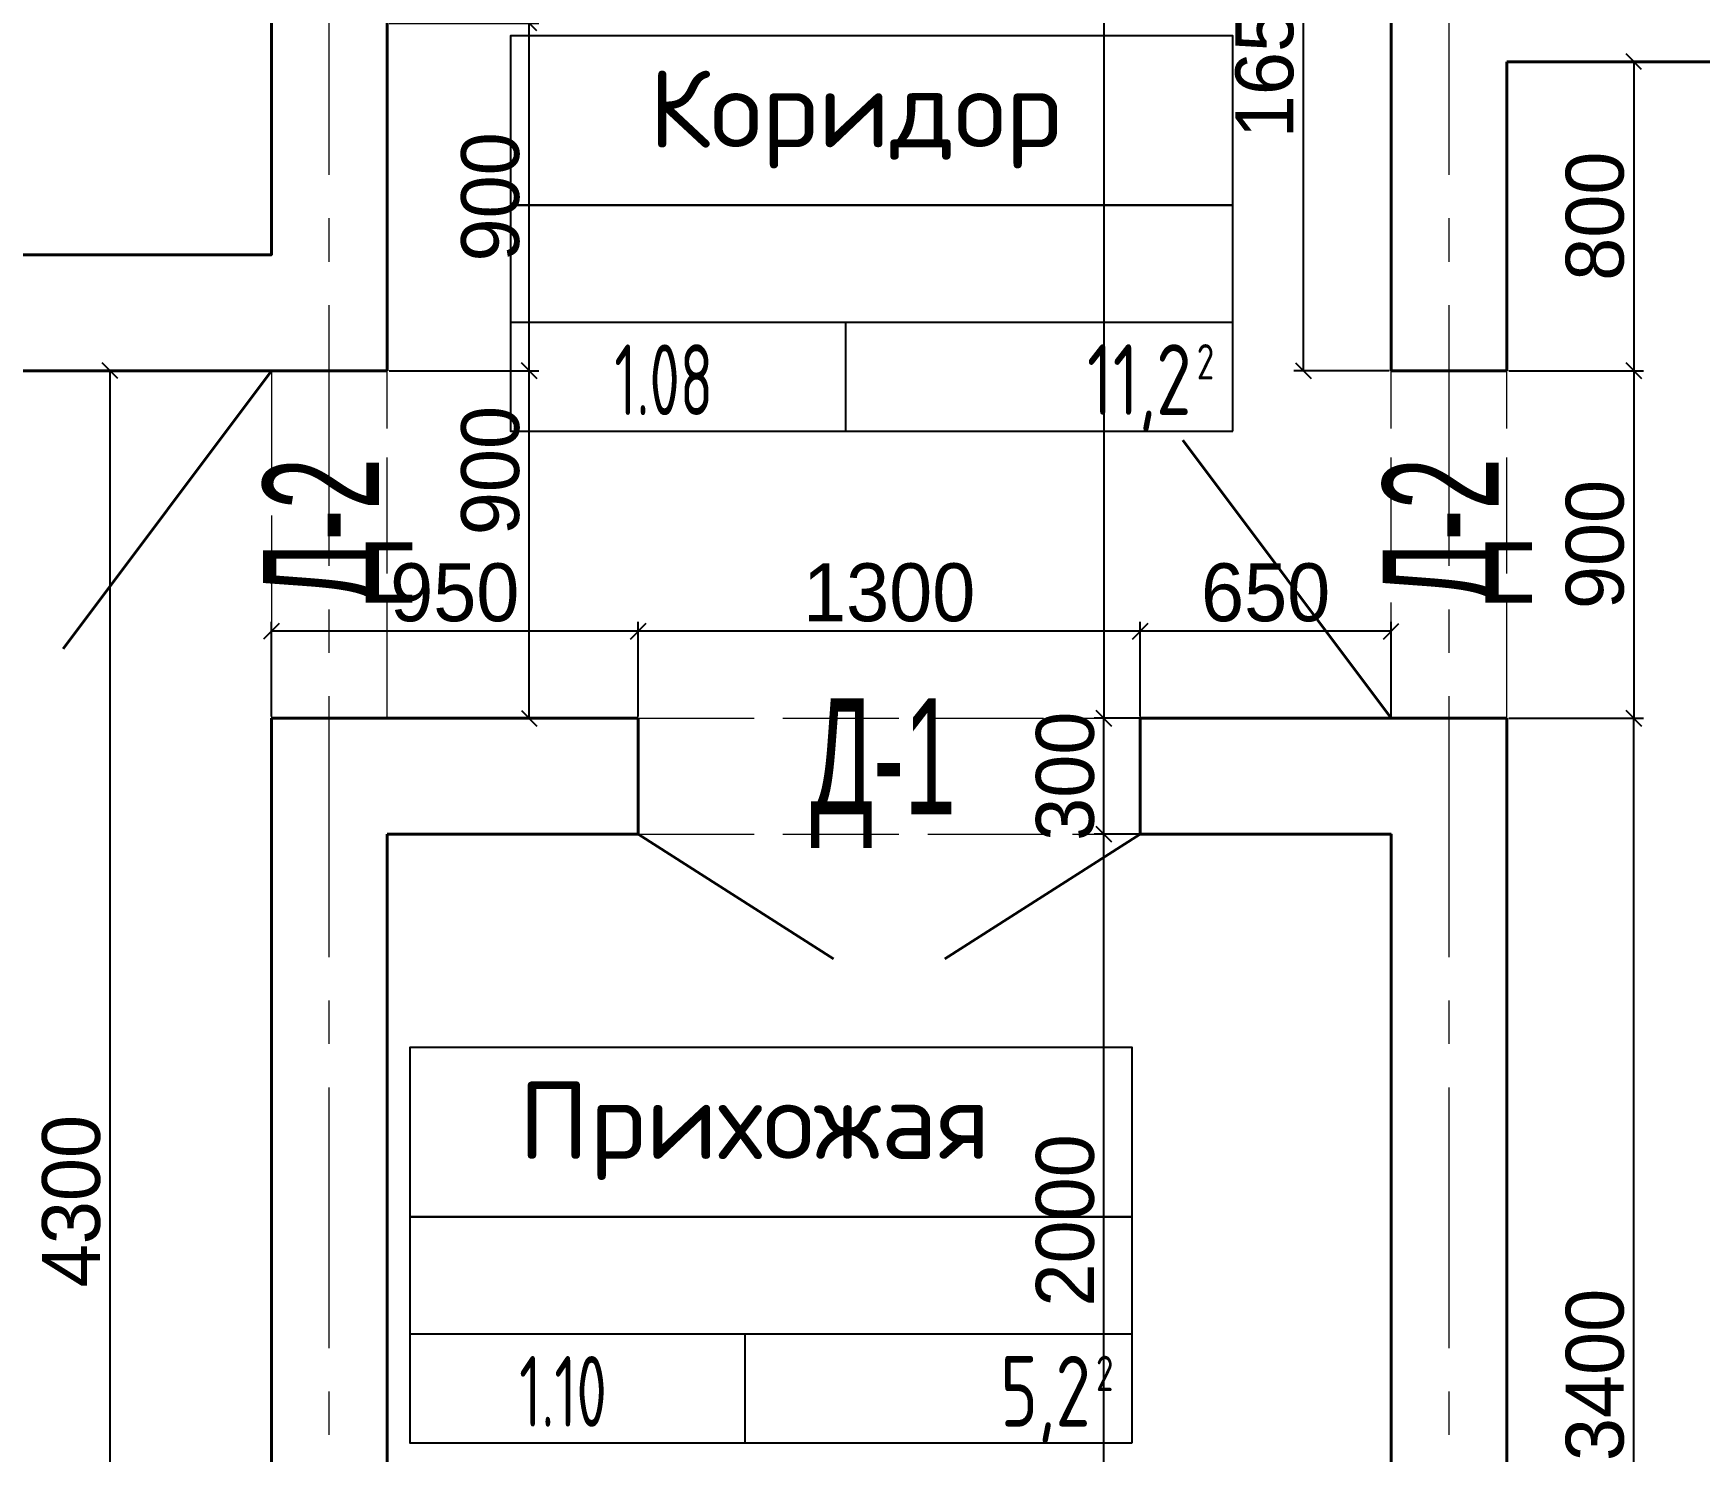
# Model space of a CAD drawing. Header units: millimetres. Extents: x -34189 to 187811, y -74450 to -44144.
# Drawn here: x 130687 to 135002, y -61026 to -57353 of the extents above; entities that cross this region are included whole.
import ezdxf
from ezdxf.enums import TextEntityAlignment as Align

# ---------------------------------------------------------------- set-up
doc = ezdxf.new("R2010")
doc.units = ezdxf.units.MM
doc.linetypes.add('ACAD_ISO02W100', pattern=[15, 12, -3])
doc.linetypes.add('CENTER2', pattern=[1.125, 0.75, -0.125, 0.125, -0.125])
doc.layers.add('ahsap', color=222, linetype='Continuous', lineweight=13)
doc.layers.add('Pencere No', color=7, linetype='Continuous', lineweight=13)
doc.layers.add('AKS', color=252, linetype='CENTER2')
doc.layers.add('room_no', color=7, linetype='Continuous')
doc.styles.add('1', font='ARIALN.TTF', dxfattribs={"width": 0.7})
doc.styles.add('CYRILLIC', font='cyriltlc.shx')
doc.styles.add('ROMANS', font='romans', dxfattribs={"width": 0.75})
doc.styles.add('YAZI', font='romans.shx')
doc.dimstyles.new('ISO-25', dxfattribs={"dimtxt": 100, "dimasz": 2.5, "dimexe": 1.25, "dimexo": 0.625, "dimtad": 1, "dimdec": 0, "dimtxsty": 'Standard', "dimcen": 2.5, "dimadec": 0, "dimazin": 0, "dimtfac": 1, "dimtdec": 0, "dimtmove": 0, "dimatfit": 3, "dimfxl": 0, "dimarcsym": 0})

# ---------------------------------------------------------------- blocks, each defined once
blk = doc.blocks.new('_Oblique')
at = {"color": 0, "linetype": 'ByBlock', "lineweight": -2}
blk.add_line((-0.5, -0.5), (0.5, 0.5), dxfattribs=at)
blk = doc.blocks.new('*D225')
at = {"layer": 'ahsap', "color": 0, "lineweight": -2}
for p, q in [((134198.2, -59426.9), (133434.4, -59426.9)), ((133459.4, -61426.9), (133459.4, -59426.9)), ((134198.2, -61426.9), (133434.4, -61426.9))]:
    blk.add_line(p, q, dxfattribs=at)
at = {"layer": 'DEFPOINTS', "color": 0}
for p in [(133459.4, -59426.9), (134203.2, -59426.9), (134203.2, -61426.9)]:
    blk.add_point(p, dxfattribs=at)
at = {"layer": 'ahsap', "color": 0, "lineweight": -2, "xscale": 40, "yscale": 40, "zscale": 40}
for p, rotation in [((133459.4, -59426.9), 90), ((133459.4, -61426.9), 270)]:
    blk.add_blockref('_Oblique', p, dxfattribs=dict(at, rotation=rotation))
at = {"layer": 'ahsap', "color": 0, "insert": (133359.4, -60426.9), "char_height": 150, "attachment_point": 5, "rotation": 90}
blk.add_mtext('2000', dxfattribs=at)
blk = doc.blocks.new('*D226')
at = {"layer": 'ahsap', "color": 0, "lineweight": -2}
for p, q in [((134198.2, -54826.9), (133434.4, -54826.9)), ((133459.4, -54826.9), (133459.4, -59126.9)), ((134198.2, -59126.9), (133434.4, -59126.9))]:
    blk.add_line(p, q, dxfattribs=at)
at = {"layer": 'DEFPOINTS', "color": 0}
for p in [(134203.2, -54826.9), (133459.4, -59126.9), (134203.2, -59126.9)]:
    blk.add_point(p, dxfattribs=at)
at = {"layer": 'ahsap', "color": 0, "lineweight": -2, "xscale": 40, "yscale": 40, "zscale": 40}
for p, rotation in [((133459.4, -54826.9), 90), ((133459.4, -59126.9), 270)]:
    blk.add_blockref('_Oblique', p, dxfattribs=dict(at, rotation=rotation))
at = {"layer": 'ahsap', "color": 0, "insert": (133359.4, -56976.9), "char_height": 150, "attachment_point": 5, "rotation": 90}
blk.add_mtext('4300', dxfattribs=at)
blk = doc.blocks.new('*D205')
at = {"layer": 'ahsap', "color": 0, "lineweight": -2}
for p, q in [((133454.4, -59126.9), (133434.4, -59126.9)), ((133459.4, -59426.9), (133459.4, -59126.9)), ((133454.4, -59426.9), (133434.4, -59426.9))]:
    blk.add_line(p, q, dxfattribs=at)
at = {"layer": 'DEFPOINTS', "color": 0}
for p in [(133459.4, -59126.9), (133459.4, -59126.9), (133459.4, -59426.9)]:
    blk.add_point(p, dxfattribs=at)
at = {"layer": 'ahsap', "color": 0, "lineweight": -2, "xscale": 40, "yscale": 40, "zscale": 40}
for p, rotation in [((133459.4, -59126.9), 90), ((133459.4, -59426.9), 270)]:
    blk.add_blockref('_Oblique', p, dxfattribs=dict(at, rotation=rotation))
at = {"layer": 'ahsap', "color": 0, "insert": (133359.4, -59276.9), "char_height": 150, "attachment_point": 5, "rotation": 90}
blk.add_mtext('300', dxfattribs=at)
blk = doc.blocks.new('roomno')
for p, q in [((1100.8, 344.4), (0, 344.4)), ((0, 344.4), (1100.8, 344.4)), ((1100.8, 165.9), (0, 165.9)), ((510.8, 0), (510.8, 165.9))]:
    blk.add_line(p, q)
blk.add_lwpolyline([(1100.8, 0), (1100.8, 602.5), (0, 602.5), (0, 0)], close=True)
at = {"style": 'CYRILLIC'}
for p in [(536.3, 498.9), (536.3, 373.6)]:
    blk.add_attdef('KOMNATA', text='', height=79.8, dxfattribs=at).set_placement(p, align=Align.CENTER)
at = {"style": 'ROMANS'}
for tag, width, p in [('LOBBY', 0.7, (533.4, 200.2)), ('001', 0.6, (233.3, 24.6))]:
    blk.add_attdef(tag, text='', height=107.8, dxfattribs=dict(at, width=width)).set_placement(p, align=Align.CENTER)
at = {"style": 'ROMANS', "width": 0.7}
blk.add_attdef('M', text='', height=107.8, dxfattribs=at).set_placement((1037.5, 24.8), align=Align.RIGHT)
blk.add_attdef('2', (1045.5, 78.9), '', height=53.9, dxfattribs=at)
blk = doc.blocks.new('*D254')
at = {"layer": 'ahsap', "color": 0, "lineweight": -2}
for p, q in [((131298.2, -58226.9), (130860.4, -58226.9)), ((130885.4, -62526.9), (130885.4, -58226.9)), ((131298.2, -62526.9), (130860.4, -62526.9))]:
    blk.add_line(p, q, dxfattribs=at)
at = {"layer": 'DEFPOINTS', "color": 0}
for p in [(130885.4, -58226.9), (131303.2, -58226.9), (131303.2, -62526.9)]:
    blk.add_point(p, dxfattribs=at)
at = {"layer": 'ahsap', "color": 0, "lineweight": -2, "xscale": 40, "yscale": 40, "zscale": 40}
for p, rotation in [((130885.4, -58226.9), 90), ((130885.4, -62526.9), 270)]:
    blk.add_blockref('_Oblique', p, dxfattribs=dict(at, rotation=rotation))
at = {"layer": 'ahsap', "color": 0, "insert": (130785.4, -60376.9), "char_height": 150, "attachment_point": 5, "rotation": 90}
blk.add_mtext('4300', dxfattribs=at)
blk = doc.blocks.new('*D288')
at = {"layer": 'ahsap', "color": 0, "lineweight": -2}
for p, q in [((133553.2, -59121.9), (133553.2, -58876.7)), ((134203.2, -58901.7), (133553.2, -58901.7)), ((134203.2, -59121.9), (134203.2, -58876.7))]:
    blk.add_line(p, q, dxfattribs=at)
at = {"layer": 'DEFPOINTS', "color": 0}
for p in [(133553.2, -58901.7), (133553.2, -59126.9), (134203.2, -59126.9)]:
    blk.add_point(p, dxfattribs=at)
at = {"layer": 'ahsap', "color": 0, "lineweight": -2, "xscale": 40, "yscale": 40, "zscale": 40, "rotation": 180}
blk.add_blockref('_Oblique', (133553.2, -58901.7), dxfattribs=at)
at = {"layer": 'ahsap', "color": 0, "lineweight": -2, "xscale": 40, "yscale": 40, "zscale": 40}
blk.add_blockref('_Oblique', (134203.2, -58901.7), dxfattribs=at)
at = {"layer": 'ahsap', "color": 0, "insert": (133878.2, -58801.7), "char_height": 150, "attachment_point": 5}
blk.add_mtext('650', dxfattribs=at)
blk = doc.blocks.new('*D289')
at = {"layer": 'ahsap', "color": 0, "lineweight": -2}
for p, q in [((132253.2, -59121.9), (132253.2, -58876.7)), ((133553.2, -58901.7), (132253.2, -58901.7)), ((133553.2, -59121.9), (133553.2, -58876.7))]:
    blk.add_line(p, q, dxfattribs=at)
at = {"layer": 'DEFPOINTS', "color": 0}
for p in [(132253.2, -58901.7), (132253.2, -59126.9), (133553.2, -59126.9)]:
    blk.add_point(p, dxfattribs=at)
at = {"layer": 'ahsap', "color": 0, "lineweight": -2, "xscale": 40, "yscale": 40, "zscale": 40, "rotation": 180}
blk.add_blockref('_Oblique', (132253.2, -58901.7), dxfattribs=at)
at = {"layer": 'ahsap', "color": 0, "lineweight": -2, "xscale": 40, "yscale": 40, "zscale": 40}
blk.add_blockref('_Oblique', (133553.2, -58901.7), dxfattribs=at)
at = {"layer": 'ahsap', "color": 0, "insert": (132903.2, -58801.7), "char_height": 150, "attachment_point": 5}
blk.add_mtext('1300', dxfattribs=at)
blk = doc.blocks.new('*D290')
at = {"layer": 'ahsap', "color": 0, "lineweight": -2}
for p, q in [((131303.2, -59121.9), (131303.2, -58876.7)), ((132253.2, -58901.7), (131303.2, -58901.7)), ((132253.2, -59121.9), (132253.2, -58876.7))]:
    blk.add_line(p, q, dxfattribs=at)
at = {"layer": 'DEFPOINTS', "color": 0}
for p in [(131303.2, -58901.7), (131303.2, -59126.9), (132253.2, -59126.9)]:
    blk.add_point(p, dxfattribs=at)
at = {"layer": 'ahsap', "color": 0, "lineweight": -2, "xscale": 40, "yscale": 40, "zscale": 40, "rotation": 180}
blk.add_blockref('_Oblique', (131303.2, -58901.7), dxfattribs=at)
at = {"layer": 'ahsap', "color": 0, "lineweight": -2, "xscale": 40, "yscale": 40, "zscale": 40}
blk.add_blockref('_Oblique', (132253.2, -58901.7), dxfattribs=at)
at = {"layer": 'ahsap', "color": 0, "insert": (131778.2, -58801.7), "char_height": 150, "attachment_point": 5}
blk.add_mtext('950', dxfattribs=at)
blk = doc.blocks.new('*D291')
at = {"layer": 'ahsap', "color": 0, "lineweight": -2}
for p, q in [((131608.2, -58226.9), (131995.8, -58226.9)), ((131970.8, -59126.9), (131970.8, -58226.9)), ((131608.2, -59126.9), (131995.8, -59126.9))]:
    blk.add_line(p, q, dxfattribs=at)
at = {"layer": 'DEFPOINTS', "color": 0}
for p in [(131603.2, -58226.9), (131970.8, -58226.9), (131603.2, -59126.9)]:
    blk.add_point(p, dxfattribs=at)
at = {"layer": 'ahsap', "color": 0, "lineweight": -2, "xscale": 40, "yscale": 40, "zscale": 40}
for p, rotation in [((131970.8, -58226.9), 90), ((131970.8, -59126.9), 270)]:
    blk.add_blockref('_Oblique', p, dxfattribs=dict(at, rotation=rotation))
at = {"layer": 'ahsap', "color": 0, "insert": (131870.8, -58485.5), "char_height": 150, "attachment_point": 5, "rotation": 90}
blk.add_mtext('900', dxfattribs=at)
blk = doc.blocks.new('*D292')
at = {"layer": 'ahsap', "color": 0, "lineweight": -2}
for p, q in [((134508.2, -57426.9), (134856.5, -57426.9)), ((134831.5, -57426.9), (134831.5, -58226.9)), ((134508.2, -58226.9), (134856.5, -58226.9))]:
    blk.add_line(p, q, dxfattribs=at)
at = {"layer": 'DEFPOINTS', "color": 0}
for p in [(134503.2, -57426.9), (134503.2, -58226.9), (134831.5, -58226.9)]:
    blk.add_point(p, dxfattribs=at)
at = {"layer": 'ahsap', "color": 0, "lineweight": -2, "xscale": 40, "yscale": 40, "zscale": 40}
for p, rotation in [((134831.5, -57426.9), 90), ((134831.5, -58226.9), 270)]:
    blk.add_blockref('_Oblique', p, dxfattribs=dict(at, rotation=rotation))
at = {"layer": 'ahsap', "color": 0, "insert": (134731.5, -57826.9), "char_height": 150, "attachment_point": 5, "rotation": 90}
blk.add_mtext('800', dxfattribs=at)
blk = doc.blocks.new('*D293')
at = {"layer": 'ahsap', "color": 0, "lineweight": -2}
for p, q in [((134513.2, -58226.9), (134856.5, -58226.9)), ((134831.5, -58226.9), (134831.5, -59126.9)), ((134508.2, -59126.9), (134856.5, -59126.9))]:
    blk.add_line(p, q, dxfattribs=at)
at = {"layer": 'DEFPOINTS', "color": 0}
for p in [(134508.2, -58226.9), (134503.2, -59126.9), (134831.5, -59126.9)]:
    blk.add_point(p, dxfattribs=at)
at = {"layer": 'ahsap', "color": 0, "lineweight": -2, "xscale": 40, "yscale": 40, "zscale": 40}
for p, rotation in [((134831.5, -58226.9), 90), ((134831.5, -59126.9), 270)]:
    blk.add_blockref('_Oblique', p, dxfattribs=dict(at, rotation=rotation))
at = {"layer": 'ahsap', "color": 0, "insert": (134731.5, -58676.9), "char_height": 150, "attachment_point": 5, "rotation": 90}
blk.add_mtext('900', dxfattribs=at)
blk = doc.blocks.new('*D294')
at = {"layer": 'ahsap', "color": 0, "lineweight": -2}
for p, q in [((134508.2, -59126.9), (134856.5, -59126.9)), ((134831.5, -62526.9), (134831.5, -59126.9)), ((134508.2, -62526.9), (134856.5, -62526.9))]:
    blk.add_line(p, q, dxfattribs=at)
at = {"layer": 'DEFPOINTS', "color": 0}
for p in [(134503.2, -59126.9), (134831.5, -59126.9), (134503.2, -62526.9)]:
    blk.add_point(p, dxfattribs=at)
at = {"layer": 'ahsap', "color": 0, "lineweight": -2, "xscale": 40, "yscale": 40, "zscale": 40}
for p, rotation in [((134831.5, -59126.9), 90), ((134831.5, -62526.9), 270)]:
    blk.add_blockref('_Oblique', p, dxfattribs=dict(at, rotation=rotation))
at = {"layer": 'ahsap', "color": 0, "insert": (134731.5, -60826.9), "char_height": 150, "attachment_point": 5, "rotation": 90}
blk.add_mtext('3400', dxfattribs=at)
blk = doc.blocks.new('*D296')
at = {"layer": 'ahsap', "color": 0, "lineweight": -2}
for p, q in [((134198.2, -56576.9), (133950.9, -56576.9)), ((133975.9, -58226.9), (133975.9, -56576.9)), ((134198.2, -58226.9), (133950.9, -58226.9))]:
    blk.add_line(p, q, dxfattribs=at)
at = {"layer": 'DEFPOINTS', "color": 0}
for p in [(133975.9, -56576.9), (134203.2, -56576.9), (134203.2, -58226.9)]:
    blk.add_point(p, dxfattribs=at)
at = {"layer": 'ahsap', "color": 0, "lineweight": -2, "xscale": 40, "yscale": 40, "zscale": 40}
for p, rotation in [((133975.9, -56576.9), 90), ((133975.9, -58226.9), 270)]:
    blk.add_blockref('_Oblique', p, dxfattribs=dict(at, rotation=rotation))
at = {"layer": 'ahsap', "color": 0, "insert": (133875.9, -57401.9), "char_height": 150, "attachment_point": 5, "rotation": 90}
blk.add_mtext('1650', dxfattribs=at)
blk = doc.blocks.new('*D298')
at = {"layer": 'ahsap', "color": 0, "lineweight": -2}
for p, q in [((131608.2, -57326.9), (131995.8, -57326.9)), ((131970.8, -58226.9), (131970.8, -57326.9)), ((131608.2, -58226.9), (131995.8, -58226.9))]:
    blk.add_line(p, q, dxfattribs=at)
at = {"layer": 'DEFPOINTS', "color": 0}
for p in [(131603.2, -57326.9), (131970.8, -57326.9), (131603.2, -58226.9)]:
    blk.add_point(p, dxfattribs=at)
at = {"layer": 'ahsap', "color": 0, "lineweight": -2, "xscale": 40, "yscale": 40, "zscale": 40}
for p, rotation in [((131970.8, -57326.9), 90), ((131970.8, -58226.9), 270)]:
    blk.add_blockref('_Oblique', p, dxfattribs=dict(at, rotation=rotation))
at = {"layer": 'ahsap', "color": 0, "insert": (131870.8, -57776.9), "char_height": 150, "attachment_point": 5, "rotation": 90}
blk.add_mtext('900', dxfattribs=at)

msp = doc.modelspace()

# ---------------------------------------------------------------- linework, layer by layer
at = {"layer": 'ahsap', "color": 0, "lineweight": 40}
for p, q in [((131303.2, -58226.9), (131603.2, -58226.9)), ((131303.2, -59126.9), (131603.2, -59126.9)), ((132253.2, -59126.9), (132253.2, -59426.9)), ((133553.2, -59126.9), (133553.2, -59426.9))]:
    msp.add_line(p, q, dxfattribs=at)
for points in [[(134203.2, -58226.9), (134203.2, -56576.9)], [(127303.2, -57926.9), (127303.2, -57926.9), (131303.2, -57926.9), (131303.2, -57326.9)], [(131603.2, -58226.9), (131603.2, -57326.9)], [(134503.2, -57426.9), (138503.2, -57426.9)], [(134503.2, -58226.9), (134503.2, -57426.9)], [(127303.2, -62526.9), (127303.2, -58226.9), (131303.2, -58226.9)], [(131303.2, -58226.9), (130763.9, -58947.4)], [(134203.2, -58226.9), (134503.2, -58226.9)], [(134203.2, -59126.9), (133663.9, -58406.4)], [(131303.2, -59126.9), (131303.2, -62526.9)], [(131603.2, -59126.9), (132253.2, -59126.9)], [(133553.2, -59126.9), (134203.2, -59126.9), (134203.2, -59126.9), (134203.2, -59126.9)], [(134203.2, -59126.9), (134503.2, -59126.9)], [(134503.2, -62526.9), (134503.2, -59126.9)], [(131603.2, -61426.9), (131603.2, -59426.9)], [(131603.2, -59426.9), (132253.2, -59426.9)], [(132253.2, -59426.9), (132759, -59749.8)], [(133553.2, -59426.9), (133047.5, -59749.8)], [(133553.2, -59426.9), (134203.2, -59426.9), (134203.2, -59426.9), (134203.2, -59426.9)], [(134203.2, -61426.9), (134203.2, -59426.9)]]:
    msp.add_lwpolyline(points, dxfattribs=at)
at = {"layer": 'ahsap', "color": 0, "linetype": 'ACAD_ISO02W100', "lineweight": 5, "ltscale": 25}
for points in [[(131303.2, -58226.9), (131303.2, -59126.9)], [(131603.2, -59126.9), (131603.2, -58226.9)], [(134203.2, -59126.9), (134203.2, -58226.9)], [(134503.2, -59126.9), (134503.2, -58226.9)], [(132253.2, -59126.9), (133553.2, -59126.9)], [(132253.2, -59426.9), (133553.2, -59426.9)]]:
    msp.add_lwpolyline(points, dxfattribs=at)
at = {"layer": 'ahsap', "color": 0}
msp.add_lwpolyline([(131303.2, -58226.9), (131603.2, -58226.9)], dxfattribs=at)
at = {"layer": 'AKS', "lineweight": 5, "ltscale": 900}
for p, q in [((131453.2, -65819.9), (131453.2, -46926.9)), ((134353.2, -65819.9), (134353.2, -46926.9))]:
    msp.add_line(p, q, dxfattribs=at)

# ---------------------------------------------------------------- block references
at = {"layer": 'room_no'}
ref = msp.add_blockref('roomno', (131922.9, -58383.8), dxfattribs=dict(at, xscale=1.699282940011466, yscale=1.699282940011466, zscale=1.699282940011466, rotation=359.9999580986218))
ref.add_attrib('KOMNATA', 'Коридор', dxfattribs={"layer": '0', "height": 200, "rotation": 360, "style": 'YAZI'}).set_placement((132815.1, -57648.9), align=Align.CENTER)
ref.add_attrib('001', '1.08', dxfattribs={"layer": '0', "height": 183.12, "rotation": 360, "style": 'ROMANS', "width": 0.6}).set_placement((132319.4, -58342), align=Align.CENTER)
ref.add_attrib('2', '2', (133699.6, -58249.7), dxfattribs={"layer": '0', "height": 91.6, "rotation": 360, "style": 'ROMANS', "width": 0.7})
ref.add_attrib('M', '11,2', dxfattribs={"layer": '0', "height": 183.12, "rotation": 360, "style": 'ROMANS', "width": 0.7}).set_placement((133686, -58341.6), align=Align.RIGHT)
ref = msp.add_blockref('roomno', (131662, -61002.9), dxfattribs=dict(at, xscale=1.699282940011466, yscale=1.699282940011466, zscale=1.699282940011466, rotation=359.9999580986218))
ref.add_attrib('KOMNATA', 'Прихожая', dxfattribs={"layer": '0', "height": 200, "rotation": 360, "style": 'YAZI'}).set_placement((132554.2, -60268), align=Align.CENTER)
ref.add_attrib('001', '1.10', dxfattribs={"layer": '0', "height": 183.12, "rotation": 360, "style": 'ROMANS', "width": 0.6}).set_placement((132058.5, -60961.1), align=Align.CENTER)
ref.add_attrib('2', '2', (133438.7, -60868.8), dxfattribs={"layer": '0', "height": 91.6, "rotation": 360, "style": 'ROMANS', "width": 0.7})
ref.add_attrib('M', '5,2', dxfattribs={"layer": '0', "height": 183.12, "rotation": 360, "style": 'ROMANS', "width": 0.7}).set_placement((133425.1, -60960.7), align=Align.RIGHT)

# ---------------------------------------------------------------- texts
at = {"layer": 'Pencere No', "style": '1', "width": 0.7}
for p in [(131581.6, -58829.4), (134481.6, -58829.4)]:
    msp.add_text('Д-2', height=300, rotation=90, dxfattribs=at).set_placement(p)
msp.add_text('Д-1', height=300, dxfattribs=at).set_placement((132699.1, -59375.6))

# ---------------------------------------------------------------- dimensions: what is measured, and where the dimension line sits
at = {"layer": 'ahsap', "color": 0}
for base, p1, p2, picture, middle in [((133459.4, -59126.9), (134203.2, -54826.9), (134203.2, -59126.9), '*D226', (133359.4, -56976.9)), ((133975.9, -56576.9), (134203.2, -58226.9), (134203.2, -56576.9), '*D296', (133875.9, -57401.9)), ((131970.8, -57326.9), (131603.2, -58226.9), (131603.2, -57326.9), '*D298', (131870.8, -57776.9)), ((134831.5, -58226.9), (134503.2, -57426.9), (134503.2, -58226.9), '*D292', (134731.5, -57826.9)), ((130885.4, -58226.9), (131303.2, -62526.9), (131303.2, -58226.9), '*D254', (130785.4, -60376.9)), ((134831.5, -59126.9), (134508.2, -58226.9), (134503.2, -59126.9), '*D293', (134731.5, -58676.9)), ((134831.5, -59126.9), (134503.2, -62526.9), (134503.2, -59126.9), '*D294', (134731.5, -60826.9)), ((133459.4, -59426.9), (134203.2, -61426.9), (134203.2, -59426.9), '*D225', (133359.4, -60426.9))]:
    dim = msp.add_linear_dim(base=base, p1=p1, p2=p2, angle=90, dimstyle='ISO-25', override={"dimtxt": 150, "dimasz": 40, "dimexe": 25, "dimexo": 5, "dimgap": 25, "dimblk1": 'Oblique', "dimblk2": 'Oblique', "dimsah": 1, "dimfxl": 25}, dxfattribs=at)
    dim.commit()
    dim.dimension.update_dxf_attribs({"geometry": picture, "text_midpoint": middle})
for base, p1, p2, picture, middle in [((131970.8, -58226.9), (131603.2, -59126.9), (131603.2, -58226.9), '*D291', (131970.8, -58485.5)), ((133459.4, -59126.9), (133459.4, -59426.9), (133459.4, -59126.9), '*D205', (133459.4, -59276.9))]:
    dim = msp.add_linear_dim(base=base, p1=p1, p2=p2, angle=90, dimstyle='ISO-25', override={"dimtxt": 150, "dimasz": 40, "dimexe": 25, "dimexo": 5, "dimgap": 25, "dimblk1": 'Oblique', "dimblk2": 'Oblique', "dimsah": 1, "dimfxl": 25}, dxfattribs=at)
    dim.commit()
    dim.dimension.update_dxf_attribs({"geometry": picture, "text_midpoint": middle, "dimtype": 160})
for base, p1, p2, picture, middle in [((131303.2, -58901.7), (132253.2, -59126.9), (131303.2, -59126.9), '*D290', (131778.2, -58801.7)), ((132253.2, -58901.7), (133553.2, -59126.9), (132253.2, -59126.9), '*D289', (132903.2, -58801.7)), ((133553.2, -58901.7), (134203.2, -59126.9), (133553.2, -59126.9), '*D288', (133878.2, -58801.7))]:
    dim = msp.add_linear_dim(base=base, p1=p1, p2=p2, dimstyle='ISO-25', override={"dimtxt": 150, "dimasz": 40, "dimexe": 25, "dimexo": 5, "dimgap": 25, "dimblk1": 'Oblique', "dimblk2": 'Oblique', "dimsah": 1, "dimfxl": 25}, dxfattribs=at)
    dim.commit()
    dim.dimension.update_dxf_attribs({"geometry": picture, "text_midpoint": middle})

doc.saveas('drawing.dxf')
